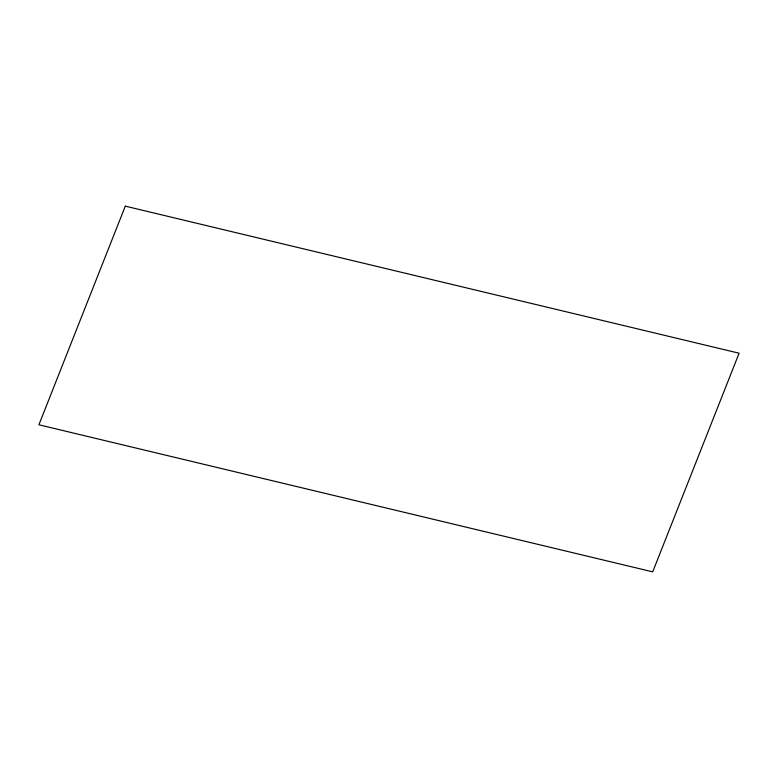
<?xml version="1.0" encoding="UTF-8"?>
<svg xmlns="http://www.w3.org/2000/svg" width="778" height="778" viewBox="0 0 778 778"><rect width="100%" height="100%" fill="white"/><g stroke="black" fill="none" stroke-linecap="round" stroke-linejoin="round"><path stroke-width="1.17" d="M125.297 206.141L38.9 424.788L652.703 571.859L739.1 353.212L125.297 206.141"/></g></svg>
